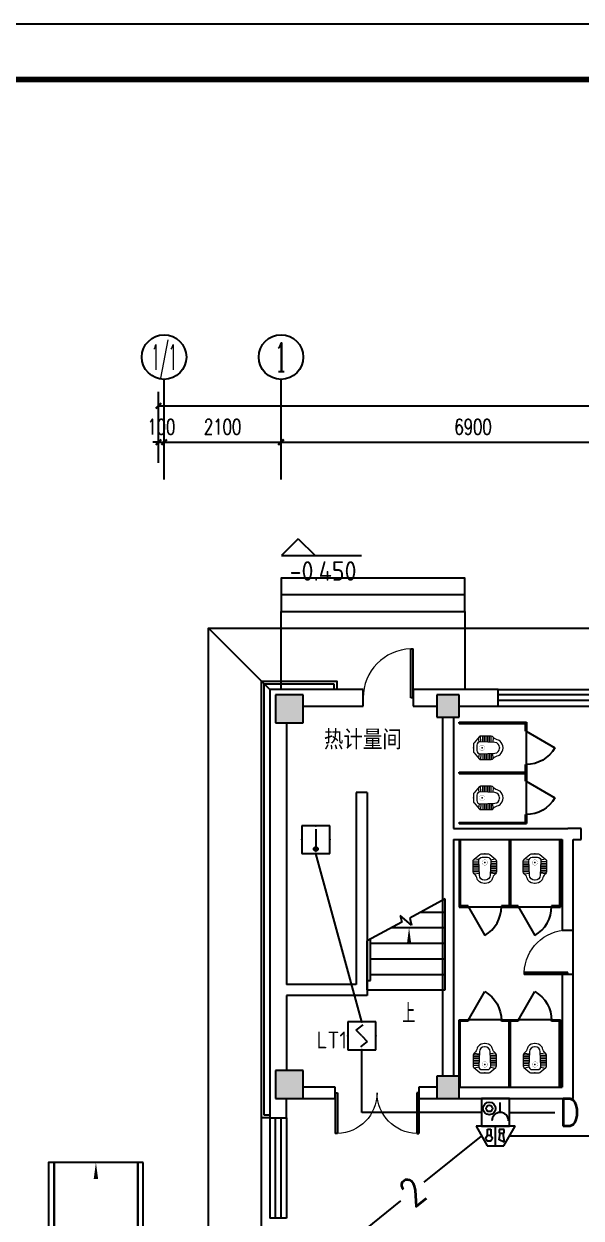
# Model space of a CAD drawing. Extents: x 2350667 to 3185789, y 309667 to 706270.
# Drawn here: x 2464753 to 2474762, y 477056 to 498514 of the extents above; entities that cross this region are included whole.
import ezdxf
from ezdxf.enums import TextEntityAlignment as Align

# ---------------------------------------------------------------- set-up
doc = ezdxf.new("R2010")
doc.units = 0
doc.header["$LTSCALE"] = 1000
for name, color, linetype in [('0-底图', 7, 'Continuous'), ('A-ANNO-DIMS', 3, 'Continuous'), ('A-ANNO-IDEN', 3, 'Continuous'), ('A-ANNO-IDEN-LEVL', 3, 'Continuous'), ('A-ANNO-TXT', 7, 'Continuous'), ('A-FLOR-STRS', 140, 'Continuous'), ('AXIS', 3, 'Continuous'), ('AXIS_TEXT', 7, 'Continuous'), ('BTTK', 7, 'Continuous'), ('COLUMN', 255, 'Continuous'), ('DIM-消防', 3, 'Continuous'), ('DOOR_FIRE', 4, 'Continuous'), ('E2-楼梯、坡道', 52, 'Continuous'), ('EQUIP-消防', 3, 'Continuous'), ('LATRINE', 8, 'Continuous'), ('PUB_DIM', 3, 'Continuous'), ('PUB_HATCH', 8, 'Continuous'), ('PUB_TEXT', 7, 'Continuous'), ('PUB_TITLE', 4, 'Continuous'), ('WALL', 2, 'Continuous'), ('WINDOW', 4, 'Continuous'), ('WIRE-消防', 1, 'Continuous')]:
    doc.layers.add(name, color=color, linetype=linetype)
doc.layers.add('LVTRY', color=8, linetype='Continuous', lineweight=9)
doc.styles.add('_TCH_AXIS', font='COMPLEX', dxfattribs={"bigfont": 'GBCBIG'})
doc.styles.add('_TEL_DIM', font='SIMPLEX', dxfattribs={"width": 0.8, "height": 3.5, "bigfont": 'HZTXT'})
doc.styles.add('A_DIM', font='SIMPLEX', dxfattribs={"width": 0.7, "bigfont": 'HZ'})
doc.styles.add('A_DIM_T3', font='SIMPLEX', dxfattribs={"width": 0.7, "bigfont": 'HZ'})
doc.styles.add('COMPLEX', font='COMPLEX')
doc.styles.add('HZ(TK)', font='geniso.shx', dxfattribs={"width": 0.9, "bigfont": 'hztxt.shx'})
doc.styles.get("Standard").update_dxf_attribs({"font": 'geniso.shx', "bigfont": 'hztxt.shx'})
doc.dimstyles.new('_TCH_ARCH&&100', dxfattribs={"dimtxt": 280, "dimasz": 100, "dimexe": 250, "dimexo": 300, "dimgap": 135, "dimtad": 1, "dimdec": 0, "dimzin": 0, "dimdsep": 46, "dimtxsty": 'A_DIM_T3', "dimblk": 'ARCHTICK', "dimcen": 0.09, "dimclrt": 7, "dimazin": 2, "dimtfac": 1, "dimtdec": 0, "dimtix": 1, "dimtmove": 2, "dimatfit": 3, "dimfxl": 150, "dimtolj": 1, "dimtzin": 0, "dimarcsym": 0})

# ---------------------------------------------------------------- blocks, each defined once
blk = doc.blocks.new('vhtemplate_2020年新竖式图框_A1')
at = {"layer": 'PUB_TITLE', "color": 7}
blk.add_lwpolyline([(0, 594), (841, 594), (841, 0), (0, 0)], close=True, dxfattribs=at)
at = {"layer": 'PUB_TITLE', "const_width": 1}
blk.add_lwpolyline([(25, 10), (831, 10), (831, 584), (25, 584)], close=True, dxfattribs=at)
at = {"layer": 'BTTK', "color": 4, "style": 'HZ(TK)', "width": 0.9}
for tag, p in [('合作单位', (796, 511.5)), ('建设单位', (796, 209.5)), ('工程名称', (796, 176.5)), ('子项名称', (806, 160)), ('图纸名称', (796, 141))]:
    blk.add_attdef(tag, text='', height=3.5, dxfattribs=at).set_placement(p, align=Align.MIDDLE_CENTER)
for tag, p in [('注册证书号', (808.5, 309.01)), ('注册印章号', (808.5, 301.01)), ('设计号', (806, 193)), ('图别', (789.75, 34)), ('图号', (822.25, 34)), ('版本号', (789.75, 26)), ('日期', (822.25, 26))]:
    blk.add_attdef(tag, text='', height=3.5, dxfattribs=at).set_placement(p, align=Align.MIDDLE)
blk = doc.blocks.new('$Equip$00002648')
for p, q in [((-0.5, 0.5), (-0.5, -0.5)), ((0.5, 0.5), (-0.5, 0.5)), ((0.5, -0.5), (0.5, 0.5)), ((0, 0.375), (0, -0.412)), ((-0.5, -0.5), (0.5, -0.5))]:
    blk.add_line(p, q)
at = {"const_width": 0.04}
blk.add_lwpolyline([(-0.5, 0.5), (0.5, 0.5), (0.5, -0.5), (-0.5, -0.5), (-0.5, 0.5), (0.5, 0.5)], dxfattribs=at)
blk.add_circle((0, -0.338), 0.075)
for p in [(0, 0.5), (-0.5, 0), (0.5, 0), (0, -0.5)]:
    blk.add_point(p)
for points in [[(-0.065, -0.3), (0.065, -0.3), (-0.075, -0.338), (0.075, -0.338)], [(-0.065, -0.375), (0.065, -0.375), (-0.075, -0.338), (0.075, -0.338)], [(-0.038, -0.273), (0.037, -0.273), (-0.065, -0.3), (0.065, -0.3)], [(-0.038, -0.402), (0.037, -0.402), (-0.065, -0.375), (0.065, -0.375)], [(0, -0.263), (0, -0.263), (-0.038, -0.273), (0.037, -0.273)], [(0, -0.412), (0, -0.412), (-0.038, -0.402), (0.037, -0.402)]]:
    blk.add_solid(points)
at = {"color": 7, "flags": 1}
for tag, height, p in [('A', 0.00002, (0, 0)), ('B', 0.4, (0.762, -0.208))]:
    blk.add_attdef(tag, text='', height=height, dxfattribs=at).set_placement(p, align=Align.MIDDLE_CENTER)
blk = doc.blocks.new('$equip$00002655')
for p, q in [((-0.5, 1), (-0.5, 0)), ((0.5, 1), (-0.5, 1)), ((0.5, 0), (0.5, 1)), ((-0.169, 0.5), (-0.169, 0.15)), ((-0.5, 0), (0.5, 0))]:
    blk.add_line(p, q)
at = {"const_width": 0.02}
blk.add_lwpolyline([(-0.5, 1), (0.5, 1), (0.5, 0), (-0.5, 0), (-0.5, 1), (0.5, 1)], dxfattribs=at)
for radius in [0.226, 0.113]:
    blk.add_circle((0.227, 0.36), radius)
blk.add_arc((-0.169, 0.8), 0.3, 180, 0)
for p in [(0, 1), (-0.5, 0.5), (0.5, 0.5), (0, 0)]:
    blk.add_point(p)
at = {"color": 7, "flags": 1}
for tag, height, p in [('B', 0.4, (0.762, 0.292)), ('A', 0.00002, (0, 0))]:
    blk.add_attdef(tag, text='', height=height, dxfattribs=at).set_placement(p, align=Align.MIDDLE_CENTER)
blk = doc.blocks.new('$equip$00002679')
for p, q in [((-0.3, 0.699), (-0.703, 0)), ((-0.264, 0.249), (-0.304, 0.569)), ((-0.304, 0.569), (-0.128, 0.489)), ((0.3, 0.699), (-0.3, 0.699)), ((0.3, 0.699), (-0.3, 0.699)), ((-0.128, 0.489), (-0.168, 0.249)), ((0, 0.699), (0, 0)), ((0.703, 0), (0.3, 0.699)), ((-0.703, 0), (0.703, 0)), ((-0.304, 0.249), (-0.304, 0.113)), ((-0.128, 0.249), (-0.304, 0.249)), ((-0.304, 0.113), (-0.128, 0.113)), ((-0.128, 0.113), (-0.128, 0.249)), ((0.174, 0.11), (0.174, 0.338)), ((0.294, 0.11), (0.174, 0.11)), ((0.294, 0.338), (0.294, 0.11))]:
    blk.add_line(p, q)
at = {"const_width": 0.02}
for points in [[(-0.299, 0.699), (0.301, 0.699), (0.703, 0), (-0.702, 0), (-0.299, 0.699), (0.301, 0.699)], [(-0.3, 0.699), (0.3, 0.699), (0.703, 0), (-0.703, 0), (-0.3, 0.699), (0.3, 0.699)]]:
    blk.add_lwpolyline(points, dxfattribs=at)
blk.add_circle((0.234, 0.43), 0.111)
for p in [(0, 0.699), (-0.501, 0.349), (0, 0), (0.502, 0.349)]:
    blk.add_point(p)
at = {"color": 7, "flags": 1}
for tag, height, p in [('B', 0.4, (0.961, 0.299)), ('A', 0.00002, (0, 0))]:
    blk.add_attdef(tag, text='', height=height, dxfattribs=at).set_placement(p, align=Align.MIDDLE_CENTER)
blk = doc.blocks.new('$Equip$00002649')
for p, q in [((-0.5, 0.5), (-0.5, -0.5)), ((0.5, 0.5), (-0.5, 0.5)), ((0.5, -0.5), (0.5, 0.5)), ((-0.2, 0.2), (0.05, 0.4)), ((0, 0), (-0.2, 0.2)), ((0, 0), (0.2, -0.2)), ((0.2, -0.2), (-0.05, -0.4)), ((-0.5, -0.5), (0.5, -0.5))]:
    blk.add_line(p, q)
at = {"const_width": 0.04}
blk.add_lwpolyline([(-0.5, 0.5), (0.5, 0.5), (0.5, -0.5), (-0.5, -0.5), (-0.5, 0.5), (0.5, 0.5)], dxfattribs=at)
for p in [(0, 0.5), (-0.5, 0), (0.5, 0), (0, -0.5)]:
    blk.add_point(p)
at = {"color": 7, "flags": 1}
for tag, height, p in [('A', 0.00002, (0, 0)), ('B', 0.4, (0.762, -0.208))]:
    blk.add_attdef(tag, text='', height=height, dxfattribs=at).set_placement(p, align=Align.MIDDLE_CENTER)
blk = doc.blocks.new('$DorLib2D$00000228')
at = {"color": 0}
blk.add_line((0.5, 0), (0, 0.866), dxfattribs=at)
blk.add_arc((0.5, 0), 1, 120, 180, dxfattribs=at)
blk = doc.blocks.new('$lvtry$00000204')
at = {"color": 0}
for p, q in [((-109, -134, 0), (-210, -128, 0)), ((-107, -166, 0), (-210, -166, 0)), ((-106, -197, 0), (-210, -197, 0)), ((-106, -103, 0), (-182, -88, 0)), ((-109, -124, 0), (-97, -382, 0)), ((48, -60, 0), (-48, -60, 0)), ((97, -382, 0), (109, -124, 0)), ((106, -103, 0), (182, -88, 0)), ((106, -197, 0), (210, -197, 0)), ((107, -166, 0), (210, -166, 0)), ((109, -134, 0), (210, -128, 0)), ((-104, -227, 0), (-210, -227, 0)), ((-103, -258, 0), (-210, -258, 0)), ((-101, -289, 0), (-210, -289, 0)), ((-100, -320, 0), (-210, -320, 0)), ((-191, -354, 0), (-99, -345, 0)), ((191, -354, 0), (99, -345, 0)), ((100, -320, 0), (210, -320, 0)), ((101, -289, 0), (210, -289, 0)), ((103, -258, 0), (210, -258, 0)), ((104, -227, 0), (210, -227, 0)), ((-4, -470, 0), (4, -470, 0))]:
    blk.add_line(p, q, dxfattribs=at)
at = {"color": 0, "elevation": 0}
blk.add_lwpolyline([(184, -360, -0.046574), (191, -354, 0.248797), (210, -318), (210, -128, 0.218491), (198, -101), (90, -9, 0.179479), (67, 0), (-67, 0, 0.179479), (-90, -9), (-198, -101, 0.218491), (-210, -128), (-210, -318, 0.248797), (-191, -354, -0.046574), (-184, -360, -0.139709), (-135, -448, 0.12003), (-120, -477, 0.218108), (-4, -530), (4, -530, 0.218108), (120, -477, 0.12003), (135, -448, -0.139709)], format="xyb", close=True, dxfattribs=at)
at = {"color": 0, "const_width": 3, "elevation": 0}
blk.add_lwpolyline([(49, -153, 1), (-49, -153, 1)], format="xyb", close=True, dxfattribs=at)
at = {"color": 0}
for centre, radius, start, end in [((-48, -121, 0), 61, 90, 182.693), ((48, -121, 0), 61, 357.307, 90), ((-4, -377, 0), 92.8, 182.693, 270), ((4, -377, 0), 92.8, 270, 357.307)]:
    blk.add_arc(centre, radius, start, end, dxfattribs=at)
for p in [(0, 0), (0, -153, 0)]:
    blk.add_point(p, dxfattribs=at)
blk = doc.blocks.new('a es')
at = {"layer": 'LATRINE'}
for p, q in [((133985, -20934), (133985, -21094)), ((135195, -20934), (133985, -20934)), ((134005, -21094), (134005, -20954)), ((135195, -20954), (134005, -20954)), ((135195, -20954), (135195, -20934)), ((133985, -21094), (134005, -21094)), ((134005, -21694), (133985, -21694)), ((133985, -21694), (133985, -21854)), ((135195, -21854), (133985, -21854)), ((134005, -21834), (134005, -21694)), ((135195, -21834), (134005, -21834)), ((135195, -21854), (135195, -21834))]:
    blk.add_line(p, q, dxfattribs=at)
at = {"layer": 'WINDOW'}
blk.add_line((133985, -21694), (133985, -21094), dxfattribs=at)
at = {"layer": 'LVTRY', "yscale": -1, "rotation": 89.99999999999999}
blk.add_blockref('$lvtry$00000204', (134938, -21394, 0), dxfattribs=at)
at = {"layer": 'WINDOW', "xscale": 600, "yscale": 600, "zscale": 600, "rotation": 90}
blk.add_blockref('$DorLib2D$00000228', (133995, -21394), dxfattribs=at)
blk = doc.blocks.new('_ArchTick')
at = {"color": 0, "linetype": 'ByBlock', "const_width": 0.4}
blk.add_lwpolyline([(-0.5, -0.5), (0.5, 0.5)], dxfattribs=at)
blk = doc.blocks.new('*D748')
at = {"layer": 'A-ANNO-DIMS', "color": 0, "lineweight": -2, "transparency": 16777216}
for p, q in [((2142744, 14067), (2142744, 14690)), ((2142844, 14067), (2142844, 14690)), ((2142744, 14440), (2142644, 14440)), ((2142744, 14440), (2142844, 14440)), ((2142844, 14440), (2142944, 14440))]:
    blk.add_line(p, q, dxfattribs=at)
at = {"layer": 'Defpoints', "color": 0, "transparency": 16777216}
for p in [(2142844, 14440), (2142744, 13767), (2142844, 13767)]:
    blk.add_point(p, dxfattribs=at)
at = {"layer": 'A-ANNO-DIMS', "color": 0, "lineweight": -2, "transparency": 16777216, "xscale": 100, "yscale": 100, "zscale": 100}
blk.add_blockref('_ArchTick', (2142744, 14440), dxfattribs=at)
at = {"layer": 'A-ANNO-DIMS', "color": 0, "lineweight": -2, "transparency": 16777216, "xscale": 100, "yscale": 100, "zscale": 100, "rotation": 180}
blk.add_blockref('_ArchTick', (2142844, 14440), dxfattribs=at)
at = {"layer": 'A-ANNO-DIMS', "color": 7, "transparency": 16777216, "insert": (2142794, 14715), "char_height": 280, "attachment_point": 5, "style": 'A_DIM_T3'}
blk.add_mtext('\\A1;100', dxfattribs=at)
blk = doc.blocks.new('*D749')
at = {"layer": 'A-ANNO-DIMS', "color": 0, "lineweight": -2, "transparency": 16777216}
for p, q in [((2142844, 14067), (2142844, 14690)), ((2144944, 14067), (2144944, 14690)), ((2142844, 14440), (2144944, 14440))]:
    blk.add_line(p, q, dxfattribs=at)
at = {"layer": 'Defpoints', "color": 0, "transparency": 16777216}
for p in [(2144944, 14440), (2142844, 13767), (2144944, 13767)]:
    blk.add_point(p, dxfattribs=at)
at = {"layer": 'A-ANNO-DIMS', "color": 0, "lineweight": -2, "transparency": 16777216, "xscale": 100, "yscale": 100, "zscale": 100, "rotation": 180}
blk.add_blockref('_ArchTick', (2142844, 14440), dxfattribs=at)
at = {"layer": 'A-ANNO-DIMS', "color": 0, "lineweight": -2, "transparency": 16777216, "xscale": 100, "yscale": 100, "zscale": 100}
blk.add_blockref('_ArchTick', (2144944, 14440), dxfattribs=at)
at = {"layer": 'A-ANNO-DIMS', "color": 7, "transparency": 16777216, "insert": (2143894, 14715), "char_height": 280, "attachment_point": 5, "style": 'A_DIM_T3'}
blk.add_mtext('\\A1;2100', dxfattribs=at)
blk = doc.blocks.new('*D750')
at = {"layer": 'A-ANNO-DIMS', "color": 0, "lineweight": -2, "transparency": 16777216}
for p, q in [((2144944, 14067), (2144944, 14690)), ((2151844, 14067), (2151844, 14690)), ((2144944, 14440), (2151844, 14440))]:
    blk.add_line(p, q, dxfattribs=at)
at = {"layer": 'Defpoints', "color": 0, "transparency": 16777216}
for p in [(2151844, 14440), (2144944, 13767), (2151844, 13767)]:
    blk.add_point(p, dxfattribs=at)
at = {"layer": 'A-ANNO-DIMS', "color": 0, "lineweight": -2, "transparency": 16777216, "xscale": 100, "yscale": 100, "zscale": 100, "rotation": 180}
blk.add_blockref('_ArchTick', (2144944, 14440), dxfattribs=at)
at = {"layer": 'A-ANNO-DIMS', "color": 0, "lineweight": -2, "transparency": 16777216, "xscale": 100, "yscale": 100, "zscale": 100}
blk.add_blockref('_ArchTick', (2151844, 14440), dxfattribs=at)
at = {"layer": 'A-ANNO-DIMS', "color": 7, "transparency": 16777216, "insert": (2148394, 14715), "char_height": 280, "attachment_point": 5, "style": 'A_DIM_T3'}
blk.add_mtext('\\A1;6900', dxfattribs=at)
blk = doc.blocks.new('*D765')
at = {"layer": 'Defpoints', "color": 0, "transparency": 16777216}
for p in [(2179544, 15093), (2142744, 13767), (2179544, 13767)]:
    blk.add_point(p, dxfattribs=at)
at = {"layer": 'PUB_DIM', "color": 0, "lineweight": -2, "transparency": 16777216}
for p, q in [((2142744, 14067), (2142744, 15343)), ((2179544, 14067), (2179544, 15343)), ((2142744, 15093), (2179544, 15093))]:
    blk.add_line(p, q, dxfattribs=at)
at = {"layer": 'PUB_DIM', "color": 0, "lineweight": -2, "transparency": 16777216, "xscale": 100, "yscale": 100, "zscale": 100, "rotation": 180}
blk.add_blockref('_ArchTick', (2142744, 15093), dxfattribs=at)
at = {"layer": 'PUB_DIM', "color": 0, "lineweight": -2, "transparency": 16777216, "xscale": 100, "yscale": 100, "zscale": 100}
blk.add_blockref('_ArchTick', (2179544, 15093), dxfattribs=at)
at = {"layer": 'PUB_DIM', "color": 7, "transparency": 16777216, "insert": (2161144, 15368), "char_height": 280, "attachment_point": 5, "style": 'A_DIM_T3'}
blk.add_mtext('\\A1;36800', dxfattribs=at)
blk = doc.blocks.new('$DorLib2D$00000001')
for p, q in [((0.45, 0.975), (0.5, 0.975)), ((0.45, 0), (0.45, 0.975)), ((0.5, 0), (0.5, 0.975)), ((0.5, 0), (0.45, 0))]:
    blk.add_line(p, q)
at = {"lineweight": 13}
blk.add_arc((0.475, 0), 0.975, 91.4693, 180, dxfattribs=at)
blk = doc.blocks.new('$WINLIB2D$00000001')
at = {"color": 0}
for points in [[(-0.5, 0.5), (-0.5, -0.5)], [(-0.5, 0.5), (0.5, 0.5)], [(0.5, -0.5), (0.5, 0.5)], [(0.5, 0.167), (-0.5, 0.167)], [(0.5, -0.167), (-0.5, -0.167)], [(-0.5, -0.5), (0.5, -0.5)]]:
    blk.add_lwpolyline(points, dxfattribs=at)
blk = doc.blocks.new('_AXISO')
blk.add_circle((0, 0), 0.5)
at = {"layer": 'AXIS_TEXT', "style": 'COMPLEX', "width": 1.041667}
blk.add_attdef('A', text='', height=0.56, dxfattribs=at).set_placement((-0.25, -0.28), (0.25, -0.28), align=Align.FIT)
blk = doc.blocks.new('$DorLib2D$00000002')
for p, q in [((-0.5, 0), (-0.5, 0.4875)), ((-0.475, 0.4875), (-0.5, 0.4875)), ((-0.475, 0), (-0.475, 0.4875)), ((0.475, 0), (0.475, 0.4875)), ((0.475, 0.4875), (0.5, 0.4875)), ((0.5, 0), (0.5, 0.4875)), ((-0.5, 0), (-0.475, 0)), ((0.5, 0), (0.475, 0))]:
    blk.add_line(p, q)
at = {"lineweight": 13}
for centre, start, end in [((-0.4875, 0), 0, 88.53072), ((0.4875, 0), 91.46928, 180)]:
    blk.add_arc(centre, 0.4875, start, end, dxfattribs=at)
blk = doc.blocks.new('cghch')
at = {"layer": 'PUB_HATCH'}
for points in [[(2145344.1, 9398), (2145344.1, 9898), (2144844.1, 9898), (2144844.1, 9398)], [(2148144.1, 9498), (2148144.1, 9898), (2147744.1, 9898), (2147744.1, 9498)], [(2145344.1, 2648), (2145344.1, 3148), (2144844.1, 3148), (2144844.1, 2648)], [(2148144.1, 2648), (2148144.1, 3048), (2147744.1, 3048), (2147744.1, 2648)]]:
    blk.add_hatch(color=256, dxfattribs=at).paths.add_polyline_path(points)
for p, q in [((2144744.1, 9998), (2143644.1, 11098)), ((2144644.1, 2348), (2144644.1, 10098)), ((2144644.1, 10098), (2145894.1, 10098)), ((2145894.1, 10098), (2145894.1, 9998)), ((2144744.1, 2348), (2144644.1, 2348))]:
    blk.add_line(p, q)
for points in [[(2143644.1, -3902), (2143644.1, -3902), (2143644.1, -3902), (2143644.1, -3902), (2143644.1, 11098), (2159144.1, 11098)], [(2144594.1, -3802), (2144594.1, 10148), (2145944.1, 10148), (2145944.1, 9998)], [(2144744.1, 2298), (2144594.1, 2298)]]:
    blk.add_lwpolyline(points)
blk.add_lwpolyline([(2144744.1, 2298), (2144594.1, 2298), (2144594.1, 10148), (2145944.1, 10148), (2145944.1, 9998), (2144744.1, 9998)], close=True)
at = {"layer": 'A-ANNO-IDEN'}
for points in [[(2147244.1, 4456.9, 0, 0, 0), (2147244.1, 5716.9, 0, 80, 0), (2147244.1, 5416.9, 0, 0, 0)], [(2141619.1, -3902, 0, 0, 0), (2141619.1, 1498, 0, 80, 0), (2141619.1, 1198, 0, 0, 0)]]:
    blk.add_lwpolyline(points, format="xyseb", dxfattribs=at)
at = {"layer": 'A-ANNO-IDEN-LEVL'}
for p, q in [((2145254.3, 12705.7), (2144954.3, 12405.7)), ((2145254.3, 12705.7), (2145554.3, 12405.7)), ((2144954.3, 12405.7), (2146388.3, 12405.7))]:
    blk.add_line(p, q, dxfattribs=at)
at = {"layer": 'A-FLOR-STRS'}
for p, q in [((2147894.1, 6234.1), (2147255.6, 5890)), ((2147894.1, 4596.9), (2147894.1, 6234.1)), ((2147115, 5814.3), (2146494.1, 5479.7)), ((2147286.7, 5758.7), (2147085.8, 5937.5)), ((2147085.8, 5937.5), (2147115, 5814.3)), ((2147255.6, 5890), (2147286.7, 5758.7)), ((2147453.9, 5996.9), (2147894.1, 5996.9)), ((2146934.3, 5716.9), (2147894.1, 5716.9)), ((2146494.1, 4766.9), (2146494.1, 5479.7)), ((2146494.1, 4766.9), (2146494.1, 5479.7)), ((2146554.1, 4766.9), (2146554.1, 5512)), ((2146554.1, 5436.9), (2147894.1, 5436.9)), ((2146554.1, 5156.9), (2147894.1, 5156.9)), ((2146494.1, 4596.9), (2146494.1, 4766.9)), ((2146494.1, 4766.9), (2146554.1, 4766.9)), ((2146554.1, 4876.9), (2147894.1, 4876.9)), ((2146494.1, 4596.9), (2147894.1, 4596.9))]:
    blk.add_line(p, q, dxfattribs=at)
at = {"layer": 'AXIS'}
for p, q in [((2142844.1, 13766.6), (2142844.1, 15568.6)), ((2144944.1, 13766.6), (2144944.1, 15568.6))]:
    blk.add_line(p, q, dxfattribs=at)
at = {"layer": 'COLUMN'}
for p, q in [((2145344.1, 9898), (2144844.1, 9898)), ((2144844.1, 9898), (2144844.1, 9398)), ((2145344.1, 9398), (2145344.1, 9898)), ((2148144.1, 9898), (2147744.1, 9898)), ((2147744.1, 9898), (2147744.1, 9498)), ((2148144.1, 9498), (2148144.1, 9898)), ((2147744.1, 9498), (2148144.1, 9498)), ((2144844.1, 9398), (2145344.1, 9398)), ((2145344.1, 3148), (2144844.1, 3148)), ((2144844.1, 3148), (2144844.1, 2648)), ((2145344.1, 2648), (2145344.1, 3148)), ((2148144.1, 3048), (2147744.1, 3048)), ((2147744.1, 3048), (2147744.1, 2648)), ((2148144.1, 2648), (2148144.1, 3048)), ((2144844.1, 2648), (2145344.1, 2648)), ((2147744.1, 2648), (2148144.1, 2648))]:
    blk.add_line(p, q, dxfattribs=at)
at = {"layer": 'E2-楼梯、坡道'}
for points in [[(2148244.1, 11698), (2148244.1, 11998), (2144944.1, 11998), (2144944.1, 11698)], [(2148244.1, 11398), (2148244.1, 11698), (2144944.1, 11698), (2144944.1, 11398)], [(2144944.1, 9998), (2144944.1, 11398), (2148244.1, 11398), (2148244.1, 9998)]]:
    blk.add_lwpolyline(points, dxfattribs=at)
for points in [[(2140869.1, 1498), (2140769.1, 1498), (2140769.1, -3902), (2140869.1, -3902)], [(2142369.1, -3902), (2142369.1, 1498), (2140869.1, 1498), (2140869.1, -3902)], [(2142469.1, 1498), (2142369.1, 1498), (2142369.1, -3902), (2142469.1, -3902)]]:
    blk.add_lwpolyline(points, close=True, dxfattribs=at)
at = {"layer": 'WALL'}
for p, q in [((2146419.1, 9998), (2144744.1, 9998)), ((2144744.1, 9998), (2144744.1, 4598)), ((2146419.1, 9698), (2146419.1, 9998)), ((2148044.1, 9998), (2147319.1, 9998)), ((2147319.1, 9998), (2147319.1, 9698)), ((2148844.1, 9998), (2148044.1, 9998)), ((2148844.1, 9698), (2148844.1, 9998)), ((2145344.1, 9698), (2146419.1, 9698)), ((2147319.1, 9698), (2147744.1, 9698)), ((2148144.1, 9698), (2148844.1, 9698)), ((2147844.1, 9498), (2147844.1, 7398)), ((2148044.1, 9498), (2148044.1, 7498)), ((2145044.1, 9398), (2145044.1, 4698)), ((2146294.1, 8148), (2146294.1, 4698)), ((2146494.1, 8148), (2146294.1, 8148)), ((2146494.1, 8148), (2146494.1, 4498)), ((2147844.1, 7398), (2147844.1, 3048)), ((2148044.1, 7498), (2150094.1, 7498)), ((2148044.1, 7298), (2148044.1, 3048)), ((2148044.1, 7298), (2149994.1, 7298)), ((2149994.1, 7298), (2149994.1, 5672.5)), ((2150333.9, 7498), (2150094.1, 7498)), ((2150194.1, 5672.5), (2150194.1, 7298)), ((2150194.1, 7298), (2150333.9, 7298)), ((2150333.9, 7298), (2150333.9, 7498)), ((2149994.1, 5672.5), (2150194.1, 5672.5)), ((2150194.1, 4872.5), (2149994.1, 4872.5)), ((2149994.1, 4872.5), (2149994.1, 2848)), ((2150194.1, 2648), (2150194.1, 4872.5)), ((2144744.1, 4598), (2144744.1, 2723)), ((2146294.1, 4698), (2145044.1, 4698)), ((2146494.1, 4498), (2145044.1, 4498)), ((2145044.1, 4498), (2145044.1, 3148)), ((2145919.1, 2848), (2145344.1, 2848)), ((2145919.1, 2648), (2145919.1, 2848)), ((2147744.1, 2848), (2147419.1, 2848)), ((2147419.1, 2848), (2147419.1, 2648)), ((2148144.1, 2848), (2149994.1, 2848)), ((2144744.1, 2723), (2144744.1, 2298)), ((2145044.1, 2298), (2145044.1, 2648)), ((2145344.1, 2648), (2145919.1, 2648)), ((2147419.1, 2648), (2147744.1, 2648)), ((2148144.1, 2648), (2150194.1, 2648)), ((2144744.1, 2298), (2145044.1, 2298))]:
    blk.add_line(p, q, dxfattribs=at)
at = {"layer": 'WINDOW'}
blk.add_line((2150194.1, 4872.5), (2150194.1, 5672.5), dxfattribs=at)
at = {"xscale": -1}
for p in [(2283339.4, 30341.6), (2283339.4, 29441.6)]:
    blk.add_blockref('a es', p, dxfattribs=at)
at = {"rotation": 90.00000000000001}
for p in [(2127210, -127897.4), (2128110, -127897.4)]:
    blk.add_blockref('a es', p, dxfattribs=at)
at = {"xscale": -1, "rotation": 90}
for p in [(2127210, 138043.3), (2128110, 138043.3)]:
    blk.add_blockref('a es', p, dxfattribs=at)
at = {"layer": 'AXIS'}
ref = blk.add_blockref('_AXISO', (2142844.1, 15968.6), dxfattribs=dict(at, xscale=800, yscale=800, zscale=800))
ref.add_attrib('A', '1/1', dxfattribs={"layer": 'AXIS_TEXT', "height": 452.55, "style": '_TCH_AXIS', "width": 0.456522}).set_placement((2142617.8, 15742.4), (2143070.3, 15742.4), align=Align.FIT)
ref = blk.add_blockref('_AXISO', (2144944.1, 15968.6), dxfattribs=dict(at, xscale=800, yscale=800, zscale=800))
ref.add_attrib('A', '1', dxfattribs={"layer": 'AXIS_TEXT', "height": 514.7, "style": '_TCH_AXIS'}).set_placement((2144833.8, 15711.3), (2145054.4, 15711.3), align=Align.FIT)
at = {"layer": 'DOOR_FIRE', "rotation": 180}
for name, p, xscale, yscale, zscale in [('$DorLib2D$00000001', (2146869.1, 9848), -900, -900, 300), ('$DorLib2D$00000002', (2146669.1, 2748), -1500, 1500, 200)]:
    blk.add_blockref(name, p, dxfattribs=dict(at, xscale=xscale, yscale=yscale, zscale=zscale))
at = {"layer": 'WINDOW'}
for name, p, xscale, yscale, zscale, rotation in [('$WINLIB2D$00000001', (2149744.1, 9848), -1800, 300, -1800, 180), ('$DorLib2D$00000001', (2150094.1, 5272.5), -800, 800, -800, 90), ('$WINLIB2D$00000001', (2144894.1, 1398), 1800, -300, 1800, 270)]:
    blk.add_blockref(name, p, dxfattribs=dict(at, xscale=xscale, yscale=yscale, zscale=zscale, rotation=rotation))
at = {"layer": 'A-ANNO-TXT', "color": 7}
blk.add_text('-0.450', height=350, dxfattribs=at).set_placement((2145098, 11950.7))
at = {"layer": 'A-ANNO-TXT', "color": 7, "style": 'A_DIM', "width": 0.7}
blk.add_text('上', height=350, dxfattribs=at).set_placement((2147121.6, 4001.9))
at = {"layer": 'PUB_TEXT'}
for s, height, p in [('热计量间', 350, (2145714.5, 8919.1)), ('LT1', 302.47, (2145582.1, 3546.5))]:
    blk.add_text(s, height=height, dxfattribs=at).set_placement(p)
at = {"layer": 'A-ANNO-DIMS'}
for p1, p2, picture, middle in [((2142744.1, 13766.6), (2142844.1, 13766.6), '*D748', (2142794.1, 14715.2)), ((2142844.1, 13766.6), (2144944.1, 13766.6), '*D749', (2143894.1, 14715.2)), ((2144944.1, 13766.6), (2151844.1, 13766.6), '*D750', (2148394.1, 14715.2))]:
    dim = blk.add_aligned_dim(p1=p1, p2=p2, distance=673.6, dimstyle='_TCH_ARCH&&100', dxfattribs=at)
    dim.commit()
    dim.dimension.update_dxf_attribs({"geometry": picture, "text_midpoint": middle})
at = {"layer": 'PUB_DIM'}
dim = blk.add_aligned_dim(p1=(2142744.1, 13766.6), p2=(2179544.1, 13766.6), distance=1326.5, dimstyle='_TCH_ARCH&&100', dxfattribs=at)
dim.commit()
dim.dimension.update_dxf_attribs({"geometry": '*D765', "text_midpoint": (2161144.1, 15368.1)})

msp = doc.modelspace()

# ---------------------------------------------------------------- linework, layer by layer
at = {"layer": 'WIRE-消防'}
for p, q in [((2470822, 480581, 4200), (2469997, 483606, 4200)), ((2470822, 478956), (2470822, 480081, 4200)), ((2472976, 478956), (2470822, 478956)), ((2473476, 478956), (2474288, 478956)), ((2471942, 477699), (2472975, 478531)), ((2479004, 478531), (2473476, 478531)), ((2469972, 476113), (2471527, 477365))]:
    msp.add_line(p, q, dxfattribs=at)

# ---------------------------------------------------------------- block references
at = {"layer": '0-底图', "xscale": 100, "yscale": 100, "zscale": 100}
msp.add_blockref('vhtemplate_2020年新竖式图框_A1', (2446845, 439114), dxfattribs=at)
at = {"layer": '0-底图'}
msp.add_blockref('cghch', (324428, 476558), dxfattribs=at)
at = {"layer": 'EQUIP-消防', "xscale": 500, "yscale": 500, "zscale": 500}
for name, p in [('$Equip$00002648', (2469997, 483856, 4200)), ('$Equip$00002649', (2470822, 480331, 4200))]:
    msp.add_blockref(name, p, dxfattribs=at)
at = {"layer": 'EQUIP-消防', "xscale": 500, "yscale": 500, "zscale": 500, "rotation": 180}
for name, p in [('$equip$00002655', (2473226, 479206)), ('$equip$00002679', (2473226, 478706))]:
    msp.add_blockref(name, p, dxfattribs=at)

# ---------------------------------------------------------------- texts
at = {"layer": 'DIM-消防', "style": '_TEL_DIM', "width": 0.8}
msp.add_text('D', height=500, dxfattribs=at).set_placement((2474554, 478956), align=Align.MIDDLE_CENTER)
msp.add_text('2', height=500, rotation=38.8402, dxfattribs=at).set_placement((2471735, 477532), align=Align.MIDDLE_CENTER)

doc.saveas('drawing.dxf')
